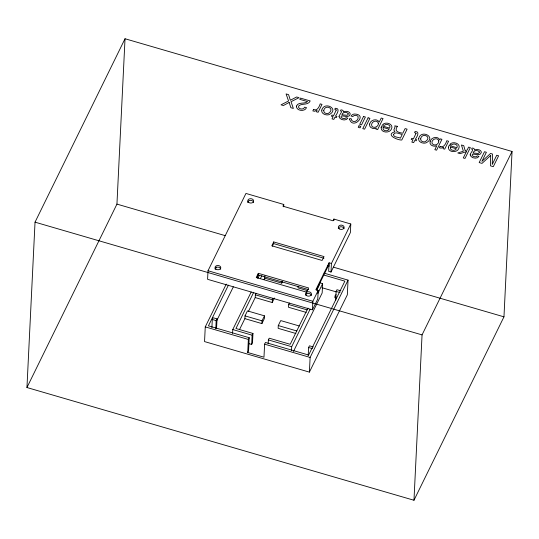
<?xml version="1.0" encoding="UTF-8"?>
<svg xmlns="http://www.w3.org/2000/svg" width="539" height="539" viewBox="0 0 539 539"><rect width="100%" height="100%" fill="white"/><g stroke="black" fill="none" stroke-linecap="round" stroke-linejoin="round"><path stroke-width="0.81" d="M244.888 318.643L245.016 315.888L247.462 310.902L264.474 315.847L264.346 318.603L261.9 323.595L244.888 318.643L239.464 329.693M248.405 311.461L255.223 297.568L255.351 294.813L256.086 293.317M261.9 323.595L262.028 320.84L264.474 315.847M255.223 297.568L272.235 302.52L272.363 299.772L273.098 298.269M26.95 387.528L35.035 222.162L125.028 38.741L512.05 151.472L503.965 316.838L413.972 500.259L26.95 387.528L116.943 204.106L125.028 38.741M226.252 284.107L205.265 326.883L204.544 341.585L309.399 372.126L347.325 294.826L348.046 280.125L324.094 273.152M283.669 206.801L283.784 204.47L245.939 193.44L208.014 270.746L207.589 279.31L312.445 309.851L317.774 298.997L318.192 290.433L315.861 289.753L329.086 262.796L331.418 263.477L331 272.04L328.669 271.36L329.086 262.796M211.901 327.611L212.299 319.479L213.141 317.754L217.028 318.893L216.55 328.649M215.782 328.743L216.186 320.611L217.028 318.893M232.578 333.412L232.767 329.545L251.181 292.017M323.285 274.877L344.872 281.163L308.631 355.033L265.457 342.454L264.615 344.172L263.975 357.216L247.724 352.486L248.364 339.442L249.207 337.717L208.438 325.846L228.408 285.144M249.207 337.717L248.573 350.761L247.724 352.486M248.432 343.532L251.659 344.468L252.111 335.177L252.959 333.459L235.941 328.5L253.714 292.286M252.959 333.459L252.501 342.75L251.659 344.468M256.867 277.76L258.235 274.971L258.316 273.32L308.631 287.974L306.576 292.158L306.496 293.809M264.002 279.68L264.73 278.191L264.844 275.867M268.173 343.781L268.361 339.914L269.204 338.189L290.204 344.306L307.971 308.092M272.363 246.175L273.63 243.594L273.711 241.937L324.027 256.591L322.127 260.465L271.811 245.804L273.711 241.937M299.307 325.994L280.718 320.577L278.272 325.563L278.137 328.325L295.918 333.506M264.73 278.191L281.749 283.116L281.823 281.574M289.362 303.006L288.628 304.501L288.493 307.257L306.26 312.431M291.505 350.579L291.693 346.705L310.107 309.184M298.067 286.31L297.993 287.853L307.688 290.689M308.2 355.666L308.598 347.527L309.447 345.809L313.334 346.941M309.399 372.126L310.12 357.431L348.046 280.125M312.445 309.851L312.869 301.288L318.192 290.433M319.405 282.726L322.625 283.662L322.167 292.953L293.452 351.495M333.85 220.633L333.924 219.07L350.795 223.988L350.377 232.552L331 272.04M335.682 300.378L336.12 291.431L336.969 289.712L340.857 290.844M413.972 500.259L422.057 334.894L512.05 151.472M215.169 269.291L216.274 267.048M216.287 321.594L233.333 286.849M283.784 204.47L282.935 206.188L333.082 220.795L333.924 219.07M258.316 273.32L256.268 277.504L306.576 292.158M257.804 278.508L259.279 275.503M260.371 278.703L261.853 275.685M272.235 302.52L274.439 298.02M281.749 283.116L282.591 281.398M316.514 289.915L329.006 264.454M316.858 289.982L319.452 284.707M331.418 263.477L350.795 223.988M317.842 293.418L322.625 283.662M273.63 243.594L323.946 258.248M116.943 204.106L225.208 235.644M327.82 265.532L329.437 266.003M333.479 267.176L503.965 316.838M336.12 291.431L340.008 292.562M321.844 287.685L336.235 291.882M258.235 274.971L308.551 289.625M208.014 270.746L312.869 301.288M35.035 222.162L422.057 334.894M255.351 294.813L272.363 299.772M288.628 304.501L307.196 309.912M245.016 315.888L262.028 320.84M278.272 325.563L296.861 330.98M212.299 319.479L216.186 320.611M308.598 347.527L312.485 348.659M232.767 329.545L252.111 335.177M268.361 339.914L291.693 346.705M205.265 326.883L248.364 339.442M264.615 344.172L310.12 357.431M334.901 297.737A2.897 2.156 2.8 0 1 336.033 296.335M336.066 298.107A2.897 2.156 2.8 0 1 336.114 294.678M305.512 295.163A2.951 2.196 2.8 0 1 308.551 293.425A2.951 2.196 2.8 0 1 311.353 295.493M338.283 228.549A2.897 2.156 2.8 0 1 341.187 226.757A2.897 2.156 2.8 0 1 344.03 228.718M247.711 202.59A2.938 2.183 2.8 0 1 250.48 200.34A2.938 2.183 2.8 0 1 253.573 202.469M215.021 268.705A2.884 2.149 2.8 0 1 218.127 267.142A2.884 2.149 2.8 0 1 220.7 269.278M339.038 116.7C339.651 119.988 346.058 121.322 347.83 118.182L346.146 117.691L344.798 118.634L342.986 118.465L341.261 117.61L340.965 117.071L341.457 115.959C344.084 115.629 349.663 118.257 350.276 113.931C349.575 111.074 345.6 110.913 343.323 111.789L343.37 110.967L342.258 110.084L340.951 109.855L340.466 110.839C343.592 111.209 338.694 115.13 339.038 116.7M470.17 154.895C470.783 158.19 477.19 159.517 478.962 156.377L477.284 155.886L475.93 156.829L474.118 156.66L472.393 155.811L472.097 155.266L472.588 154.161C475.216 153.824 480.795 156.458 481.408 152.133C480.707 149.269 476.732 149.108 474.455 149.983L474.502 149.162L473.39 148.279L472.083 148.05L471.598 149.033C474.724 149.411 469.826 153.332 470.17 154.895M393.457 134.696C393.8 137.694 398.543 136.899 400.41 138.173L402.229 134.467C399.871 134.171 394.669 130.842 393.457 134.696M349.616 119.26C352.85 130.243 368.393 114.356 354.44 114.032A3.914 2.917 2.8 0 0 352.203 114.82L351.01 116.026L352.762 116.539L354.345 115.413L357.027 115.676A2.351 1.752 2.8 0 1 358.118 116.862C358.846 120.258 354.116 123.35 351.691 120.413L351.556 118.991L349.804 118.479L349.616 119.26M490.706 155.434L490.429 165.837L493.286 166.672L498.609 155.818L496.709 155.266L492.269 164.429L492.531 154.053L490.557 153.474L481.866 161.404L486.4 152.267L484.507 151.715L479.184 162.562L482.007 163.384L490.706 155.434M323.71 110.69L324.316 112.718L326.567 113.614A2.607 1.94 2.8 0 0 328.628 113.217C335.554 108.514 324.882 103.751 323.71 110.69M420.636 138.921L421.235 140.948L423.492 141.851A2.607 1.94 2.8 0 0 425.554 141.454C432.48 136.744 421.808 131.988 420.636 138.921M397.324 126.321C393.908 131.435 398.193 132.399 402.828 133.241L405.112 128.585L407.1 129.165L401.784 140.012C397.802 140.342 384.88 134.737 394.898 131.705L393.868 130L395.08 126.705L394.764 125.85L397.324 126.321M378.358 123.215C379.045 127.541 371.095 129.279 371.593 124.401C371.897 121.059 377.421 119.651 378.358 123.215M296.423 106.109C296.18 110.967 304.811 112.018 306.509 107.665L304.676 107.133C303.693 109.545 300.21 109.558 298.694 107.706L298.66 106.021C301.739 102.861 308.059 105.759 310.208 100.941L300.364 98.078L299.745 99.331L307.58 101.615C304.501 104.391 298.161 101.548 296.423 106.109M381.147 127.635C380.736 132.958 389.778 133.551 391.503 128.969C394.022 123.849 385.331 121.127 382.508 124.839L384.28 125.351C386.194 123.236 391.395 124.839 389.704 128.134L381.841 125.843L381.147 127.635M448.421 147.228C448.01 152.557 457.052 153.143 458.777 148.569C461.296 143.441 452.605 140.726 449.782 144.432L451.554 144.951C453.467 142.828 458.669 144.432 456.978 147.726L449.115 145.436L448.421 147.228M438.813 140.955C439.177 144.519 433.794 146.682 432.069 143.421C430.836 139.372 437.722 136.603 438.813 140.955M321.817 110.097C321.055 112.772 323.959 114.625 326.284 114.841A4.71 3.503 2.8 0 0 329.417 114.49C339.678 108.945 324.188 100.847 321.817 110.097M418.736 138.328C417.981 141.009 420.885 142.855 423.209 143.078A4.71 3.503 2.8 0 0 426.342 142.72C436.603 137.182 421.114 129.084 418.736 138.328M369.666 124.01C368.636 127.676 373.648 129.609 376.397 128.019L375.885 129.07L377.637 129.582L383.047 118.553L381.241 118.028L379.261 122.07C377.084 118.048 370.482 119.719 369.666 124.01M430.102 141.622C429.01 145.26 434.023 147.187 436.779 145.752L434.852 149.687L436.603 150.199L441.94 139.318L440.282 138.833L439.784 139.844C437.809 135.639 430.951 137.344 430.102 141.622M348.275 113.85L347.635 115.002L346.786 115.272L341.948 114.787C342.474 111.937 347.015 111.492 348.275 113.85M479.407 152.045L478.767 153.197L477.918 153.467L473.087 152.988C473.606 150.138 478.147 149.687 479.407 152.045M336.242 110.03L333.634 115.568L331.923 115.07L331.391 116.154L333.102 116.653L332.017 118.856L333.843 119.388L334.928 117.185L336.376 117.603L336.909 116.518L335.46 116.094C337.104 113.79 340.567 108.11 335.271 108.245L334.759 109.289L336.242 110.03M416.061 133.281L413.453 138.813L411.742 138.314L411.203 139.399L412.921 139.897L411.836 142.107L413.662 142.64L414.74 140.43L416.196 140.854L416.728 139.769L415.273 139.345C416.923 137.034 420.386 131.361 415.084 131.489L414.572 132.54L416.061 133.281M383.175 127.44C381.834 130.916 387.837 132.035 389.138 129.178L383.175 127.44M450.449 147.032C449.108 150.516 455.111 151.634 456.412 148.771L450.449 147.032M313.53 109.505L312.842 110.906L314.48 111.263L317.087 110.421L316.413 111.789L318.131 112.287L322.005 104.377L320.206 103.852C319.364 106.648 317.202 111.371 313.53 109.505M358.974 125.823L358.24 127.332L360.072 127.864L360.807 126.362L358.974 125.823M363.562 116.485L359.695 124.354L361.528 124.886L365.395 117.017L363.562 116.485M368.097 117.805L362.774 128.653L364.58 129.178L369.902 118.331L368.097 117.805M440.107 146.379L439.413 147.78L441.057 148.137L443.658 147.295L442.991 148.663L444.702 149.162L448.583 141.252L446.784 140.726C445.935 143.515 443.779 148.238 440.107 146.379M466.376 151.634L463.284 157.934L465.016 158.432L470.338 147.585L468.607 147.08L467.151 150.051L465.137 150.63L463.749 145.665L461.445 144.998L463.358 151.21L457.793 152.975L460.097 153.642L466.376 151.634M289.153 102.464L283.393 105.529L281.014 104.835L288.547 100.988L286.094 93.921L288.574 94.642L290.353 100.254L296.618 96.986L299.017 97.687L291.02 101.709L293.364 108.433L290.871 107.712L289.153 102.464M306.59 295.601A2.951 2.196 2.8 0 0 311.401 294.415A2.951 2.196 2.8 0 0 307.493 291.875A2.951 2.196 2.8 0 0 306.59 295.601M339.449 228.927A2.897 2.156 2.8 0 0 344.104 227.626A2.897 2.156 2.8 0 0 340.156 225.235A2.897 2.156 2.8 0 0 339.449 228.927M248.762 202.462A2.938 2.183 2.8 0 0 253.593 201.384A2.938 2.183 2.8 0 0 249.806 198.776A2.938 2.183 2.8 0 0 248.762 202.462M215.917 269.123A2.884 2.149 2.8 0 0 220.707 268.179A2.884 2.149 2.8 0 0 217.089 265.538A2.884 2.149 2.8 0 0 215.917 269.123"/></g></svg>
